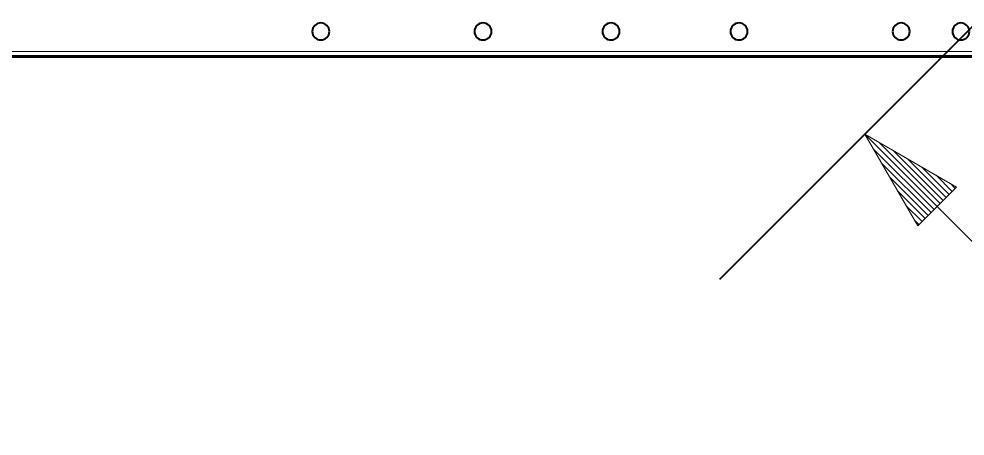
# Model space of a CAD drawing. Header units: millimetres. Extents: x 0 to 2941, y -405 to 1422.
# Drawn here: x 910.3 to 1132, y 36.9 to 134.6 of the extents above; entities that cross this region are included whole.
import ezdxf

# ---------------------------------------------------------------- set-up
doc = ezdxf.new("R2010")
doc.units = ezdxf.units.MM
doc.layers.add('FINE', color=9, linetype='Continuous')
doc.layers.add('OUTLINE', color=7, linetype='Continuous')

msp = doc.modelspace()

# ---------------------------------------------------------------- linework, layer by layer
at = {"layer": 'FINE', "lineweight": 9}
for p, q in [((1119.39, 118.51), (1131.83, 130.95)), ((711.59, 127.03), (1261.57, 127.03)), ((1074.59, 73.72), (1111.92, 111.04)), ((1125.5, 90.69), (1108.53, 107.66)), ((1125.5, 90.69), (1108.53, 107.66)), ((1124.8, 89.98), (1110.46, 104.31)), ((1126.21, 91.39), (1111.88, 105.72)), ((1126.92, 92.1), (1115.22, 103.79)), ((1124.09, 89.27), (1112.4, 100.96)), ((1127.62, 92.81), (1118.57, 101.86)), ((1128.33, 93.51), (1121.92, 99.93)), ((1123.38, 88.56), (1114.33, 97.62)), ((1129.04, 94.22), (1125.26, 98)), ((1129.75, 94.93), (1128.61, 96.07)), ((1129.75, 94.93), (1128.61, 96.07)), ((1122.67, 87.86), (1116.26, 94.27)), ((1121.97, 87.15), (1118.19, 90.93)), ((1121.26, 86.44), (1120.12, 87.58)), ((1121.26, 86.44), (1120.12, 87.58))]:
    msp.add_line(p, q, dxfattribs=at)
for points in [[(1261.57, 126.03), (711.59, 126.03), (711.58, 126.02)], [(1179.24, 36.95), (1108.53, 107.66), (1120.96, 86.14), (1130.05, 95.23), (1108.53, 107.66)]]:
    msp.add_lwpolyline(points, dxfattribs=at)
at = {"layer": 'OUTLINE', "lineweight": 40}
for p, q in [((1074.59, 73.72), (1142.47, 141.6)), ((1261.57, 125.7), (131.57, 125.7))]:
    msp.add_line(p, q, dxfattribs=at)
for points in [[(983.07, 131.69, 0.414201), (981.07, 133.69, 0.414201), (979.07, 131.69, 0.414251), (981.07, 129.69, 0.414201)], [(1017.07, 131.69, 0.414226), (1019.07, 129.69, 0.414201), (1021.07, 131.69, 0.414201), (1019.07, 133.69, 0.414226)], [(1047.07, 131.69, 0.414251), (1049.07, 129.69, 0.414201), (1051.07, 131.69, 0.414201), (1049.07, 133.69, 0.414201)], [(1081.07, 131.69, 0.414201), (1079.07, 133.69, 0.414226), (1077.07, 131.69, 0.414226), (1079.07, 129.69, 0.414201)], [(1115.07, 131.69, 0.414239), (1117.07, 129.69, 0.414188), (1119.07, 131.69, 0.414214), (1117.07, 133.69, 0.414214)], [(1133.07, 131.69, 0.414226), (1131.07, 133.69, 0.414226), (1129.07, 131.69, 0.414226), (1131.07, 129.69, 0.414176)]]:
    msp.add_lwpolyline(points, format="xyb", close=True, dxfattribs=at)

doc.saveas('drawing.dxf')
